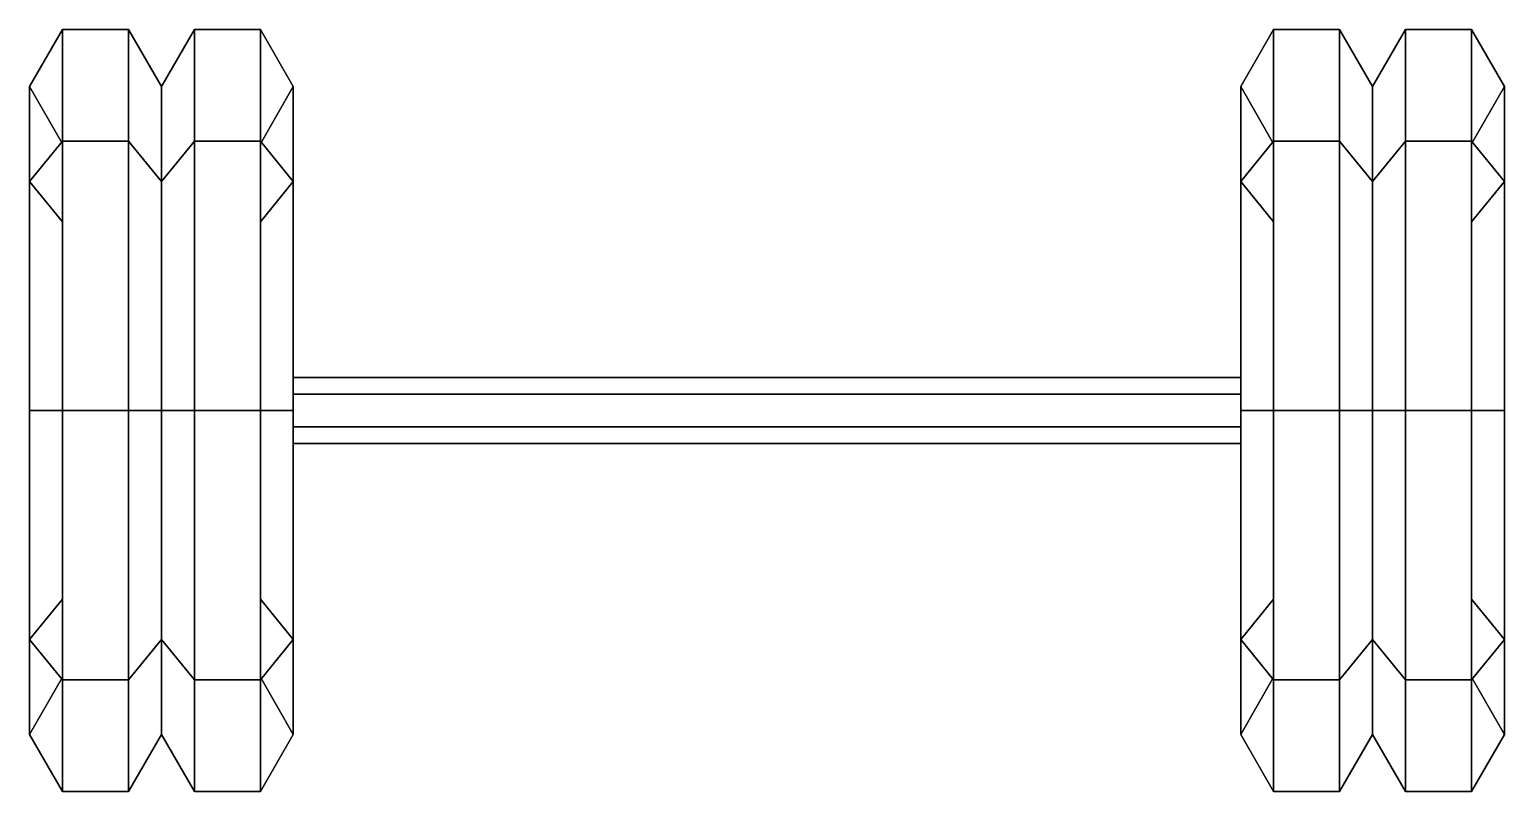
# Model space of a CAD drawing. Extents: x -1.23 to 1.23, y -0.64 to 0.64.
import ezdxf

# ---------------------------------------------------------------- set-up
doc = ezdxf.new("R2010")
doc.units = 0
doc.layers.add('WHEELS', color=2, linetype='CONTINUOUS')

msp = doc.modelspace()

# ---------------------------------------------------------------- linework, layer by layer
at = {"layer": 'WHEELS'}
for points in [[(-1.175, 0.6353), (-1.23, 0.54), (-1.23, 0.3818, 0.3818), (-1.175, 0.4492, 0.4492)], [(-1.175, 0.4492, -0.4492), (-1.23, 0.3818, -0.3818), (-1.23, 0.54), (-1.175, 0.6353)], [(-1.065, 0.6353), (-1.175, 0.6353), (-1.175, 0.4492, 0.4492), (-1.065, 0.4492, 0.4492)], [(-1.065, 0.4492, -0.4492), (-1.175, 0.4492, -0.4492), (-1.175, 0.6353), (-1.065, 0.6353)], [(-1.01, 0.54), (-1.065, 0.6353), (-1.065, 0.4492, 0.4492), (-1.01, 0.3818, 0.3818)], [(-1.01, 0.3818, -0.3818), (-1.065, 0.4492, -0.4492), (-1.065, 0.6353), (-1.01, 0.54)], [(-0.955, 0.6353), (-1.01, 0.54), (-1.01, 0.3818, 0.3818), (-0.955, 0.4492, 0.4492)], [(-0.955, 0.4492, -0.4492), (-1.01, 0.3818, -0.3818), (-1.01, 0.54), (-0.955, 0.6353)], [(-0.845, 0.6353), (-0.955, 0.6353), (-0.955, 0.4492, 0.4492), (-0.845, 0.4492, 0.4492)], [(-0.845, 0.4492, -0.4492), (-0.955, 0.4492, -0.4492), (-0.955, 0.6353), (-0.845, 0.6353)], [(-0.79, 0.54), (-0.845, 0.6353), (-0.845, 0.4492, 0.4492), (-0.79, 0.3818, 0.3818)], [(-0.79, 0.3818, -0.3818), (-0.845, 0.4492, -0.4492), (-0.845, 0.6353), (-0.79, 0.54)], [(0.845, 0.6353), (0.79, 0.54), (0.79, 0.3818, 0.3818), (0.845, 0.4492, 0.4492)], [(0.845, 0.4492, -0.4492), (0.79, 0.3818, -0.3818), (0.79, 0.54), (0.845, 0.6353)], [(0.955, 0.6353), (0.845, 0.6353), (0.845, 0.4492, 0.4492), (0.955, 0.4492, 0.4492)], [(0.955, 0.4492, -0.4492), (0.845, 0.4492, -0.4492), (0.845, 0.6353), (0.955, 0.6353)], [(1.01, 0.54), (0.955, 0.6353), (0.955, 0.4492, 0.4492), (1.01, 0.3818, 0.3818)], [(1.01, 0.3818, -0.3818), (0.955, 0.4492, -0.4492), (0.955, 0.6353), (1.01, 0.54)], [(1.065, 0.6353), (1.01, 0.54), (1.01, 0.3818, 0.3818), (1.065, 0.4492, 0.4492)], [(1.065, 0.4492, -0.4492), (1.01, 0.3818, -0.3818), (1.01, 0.54), (1.065, 0.6353)], [(1.175, 0.6353), (1.065, 0.6353), (1.065, 0.4492, 0.4492), (1.175, 0.4492, 0.4492)], [(1.175, 0.4492, -0.4492), (1.065, 0.4492, -0.4492), (1.065, 0.6353), (1.175, 0.6353)], [(1.23, 0.54), (1.175, 0.6353), (1.175, 0.4492, 0.4492), (1.23, 0.3818, 0.3818)], [(1.23, 0.3818, -0.3818), (1.175, 0.4492, -0.4492), (1.175, 0.6353), (1.23, 0.54)], [(-1.23, 0.54), (-1.175, 0.4447), (-1.175, 0.3145, 0.3145), (-1.23, 0.3818, 0.3818)], [(-1.23, 0.3818, -0.3818), (-1.175, 0.3145, -0.3145), (-1.175, 0.4447), (-1.23, 0.54)], [(-0.845, 0.4447), (-0.79, 0.54), (-0.79, 0.3818, 0.3818), (-0.845, 0.3145, 0.3145)], [(-0.845, 0.3145, -0.3145), (-0.79, 0.3818, -0.3818), (-0.79, 0.54), (-0.845, 0.4447)], [(0.79, 0.54), (0.845, 0.4447), (0.845, 0.3145, 0.3145), (0.79, 0.3818, 0.3818)], [(0.79, 0.3818, -0.3818), (0.845, 0.3145, -0.3145), (0.845, 0.4447), (0.79, 0.54)], [(1.175, 0.4447), (1.23, 0.54), (1.23, 0.3818, 0.3818), (1.175, 0.3145, 0.3145)], [(1.175, 0.3145, -0.3145), (1.23, 0.3818, -0.3818), (1.23, 0.54), (1.175, 0.4447)], [(-1.175, 0, -0.6353), (-1.23, 0, -0.54), (-1.23, 0.3818, -0.3818), (-1.175, 0.4492, -0.4492)], [(-1.175, 0.4492, 0.4492), (-1.23, 0.3818, 0.3818), (-1.23, 0, 0.54), (-1.175, 0, 0.6353)], [(-1.065, 0, -0.6353), (-1.175, 0, -0.6353), (-1.175, 0.4492, -0.4492), (-1.065, 0.4492, -0.4492)], [(-1.065, 0.4492, 0.4492), (-1.175, 0.4492, 0.4492), (-1.175, 0, 0.6353), (-1.065, 0, 0.6353)], [(-1.175, 0.3145, 0.3145), (-1.175, 0.4447), (-1.175, -0.3145, 0.3145), (-1.175, 0, 0.4447)], [(-1.175, 0.4447), (-1.175, 0.3145, -0.3145), (-1.175, -0.4447), (-1.175, -0.3145, 0.3145)], [(-1.01, 0, -0.54), (-1.065, 0, -0.6353), (-1.065, 0.4492, -0.4492), (-1.01, 0.3818, -0.3818)], [(-1.01, 0.3818, 0.3818), (-1.065, 0.4492, 0.4492), (-1.065, 0, 0.6353), (-1.01, 0, 0.54)], [(-0.955, 0, -0.6353), (-1.01, 0, -0.54), (-1.01, 0.3818, -0.3818), (-0.955, 0.4492, -0.4492)], [(-0.955, 0.4492, 0.4492), (-1.01, 0.3818, 0.3818), (-1.01, 0, 0.54), (-0.955, 0, 0.6353)], [(-0.845, 0, -0.6353), (-0.955, 0, -0.6353), (-0.955, 0.4492, -0.4492), (-0.845, 0.4492, -0.4492)], [(-0.845, 0.4492, 0.4492), (-0.955, 0.4492, 0.4492), (-0.955, 0, 0.6353), (-0.845, 0, 0.6353)], [(-0.79, 0, -0.54), (-0.845, 0, -0.6353), (-0.845, 0.4492, -0.4492), (-0.79, 0.3818, -0.3818)], [(-0.79, 0.3818, 0.3818), (-0.845, 0.4492, 0.4492), (-0.845, 0, 0.6353), (-0.79, 0, 0.54)], [(-0.845, 0.4447), (-0.845, 0.3145, 0.3145), (-0.845, 0, 0.4447), (-0.845, -0.3145, 0.3145)], [(-0.845, 0.3145, -0.3145), (-0.845, 0.4447), (-0.845, -0.3145, 0.3145), (-0.845, -0.4447)], [(0.845, 0, -0.6353), (0.79, 0, -0.54), (0.79, 0.3818, -0.3818), (0.845, 0.4492, -0.4492)], [(0.845, 0.4492, 0.4492), (0.79, 0.3818, 0.3818), (0.79, 0, 0.54), (0.845, 0, 0.6353)], [(0.955, 0, -0.6353), (0.845, 0, -0.6353), (0.845, 0.4492, -0.4492), (0.955, 0.4492, -0.4492)], [(0.955, 0.4492, 0.4492), (0.845, 0.4492, 0.4492), (0.845, 0, 0.6353), (0.955, 0, 0.6353)], [(0.845, 0.3145, 0.3145), (0.845, 0.4447), (0.845, -0.3145, 0.3145), (0.845, 0, 0.4447)], [(0.845, 0.4447), (0.845, 0.3145, -0.3145), (0.845, -0.4447), (0.845, -0.3145, 0.3145)], [(1.01, 0, -0.54), (0.955, 0, -0.6353), (0.955, 0.4492, -0.4492), (1.01, 0.3818, -0.3818)], [(1.01, 0.3818, 0.3818), (0.955, 0.4492, 0.4492), (0.955, 0, 0.6353), (1.01, 0, 0.54)], [(1.065, 0, -0.6353), (1.01, 0, -0.54), (1.01, 0.3818, -0.3818), (1.065, 0.4492, -0.4492)], [(1.065, 0.4492, 0.4492), (1.01, 0.3818, 0.3818), (1.01, 0, 0.54), (1.065, 0, 0.6353)], [(1.175, 0, -0.6353), (1.065, 0, -0.6353), (1.065, 0.4492, -0.4492), (1.175, 0.4492, -0.4492)], [(1.175, 0.4492, 0.4492), (1.065, 0.4492, 0.4492), (1.065, 0, 0.6353), (1.175, 0, 0.6353)], [(1.23, 0, -0.54), (1.175, 0, -0.6353), (1.175, 0.4492, -0.4492), (1.23, 0.3818, -0.3818)], [(1.23, 0.3818, 0.3818), (1.175, 0.4492, 0.4492), (1.175, 0, 0.6353), (1.23, 0, 0.54)], [(1.175, 0.4447), (1.175, 0.3145, 0.3145), (1.175, 0, 0.4447), (1.175, -0.3145, 0.3145)], [(1.175, 0.3145, -0.3145), (1.175, 0.4447), (1.175, -0.3145, 0.3145), (1.175, -0.4447)], [(-1.23, 0.3818, 0.3818), (-1.175, 0.3145, 0.3145), (-1.175, 0, 0.4447), (-1.23, 0, 0.54)], [(-1.23, 0, -0.54), (-1.175, 0, -0.4447), (-1.175, 0.3145, -0.3145), (-1.23, 0.3818, -0.3818)], [(-0.845, 0.3145, 0.3145), (-0.79, 0.3818, 0.3818), (-0.79, 0, 0.54), (-0.845, 0, 0.4447)], [(-0.845, 0, -0.4447), (-0.79, 0, -0.54), (-0.79, 0.3818, -0.3818), (-0.845, 0.3145, -0.3145)], [(0.79, 0.3818, 0.3818), (0.845, 0.3145, 0.3145), (0.845, 0, 0.4447), (0.79, 0, 0.54)], [(0.79, 0, -0.54), (0.845, 0, -0.4447), (0.845, 0.3145, -0.3145), (0.79, 0.3818, -0.3818)], [(1.175, 0.3145, 0.3145), (1.23, 0.3818, 0.3818), (1.23, 0, 0.54), (1.175, 0, 0.4447)], [(1.175, 0, -0.4447), (1.23, 0, -0.54), (1.23, 0.3818, -0.3818), (1.175, 0.3145, -0.3145)], [(-1.175, 0.3145, -0.3145), (-1.175, 0, -0.4447), (-1.175, -0.3145, -0.3145), (-1.175, -0.4447)], [(-0.845, 0, -0.4447), (-0.845, 0.3145, -0.3145), (-0.845, -0.4447), (-0.845, -0.3145, -0.3145)], [(0.845, 0.3145, -0.3145), (0.845, 0, -0.4447), (0.845, -0.3145, -0.3145), (0.845, -0.4447)], [(1.175, 0, -0.4447), (1.175, 0.3145, -0.3145), (1.175, -0.4447), (1.175, -0.3145, -0.3145)], [(0.79, 0.0275, 0.0476), (0.79, 0.055), (-0.79, 0.055), (-0.79, 0.0275, 0.0476)], [(0.79, 0.055), (0.79, 0.0275, -0.0476), (-0.79, 0.0275, -0.0476), (-0.79, 0.055)], [(0.79, -0.0275, 0.0476), (0.79, 0.0275, 0.0476), (-0.79, 0.0275, 0.0476), (-0.79, -0.0275, 0.0476)], [(0.79, 0.0275, -0.0476), (0.79, -0.0275, -0.0476), (-0.79, -0.0275, -0.0476), (-0.79, 0.0275, -0.0476)], [(-1.175, 0, 0.6353), (-1.23, 0, 0.54), (-1.23, -0.3818, 0.3818), (-1.175, -0.4492, 0.4492)], [(-1.065, 0, 0.6353), (-1.175, 0, 0.6353), (-1.175, -0.4492, 0.4492), (-1.065, -0.4492, 0.4492)], [(-1.01, 0, 0.54), (-1.065, 0, 0.6353), (-1.065, -0.4492, 0.4492), (-1.01, -0.3818, 0.3818)], [(-0.955, 0, 0.6353), (-1.01, 0, 0.54), (-1.01, -0.3818, 0.3818), (-0.955, -0.4492, 0.4492)], [(-0.845, 0, 0.6353), (-0.955, 0, 0.6353), (-0.955, -0.4492, 0.4492), (-0.845, -0.4492, 0.4492)], [(-0.845, 0, 0.4447), (-0.79, 0, 0.54), (-0.79, -0.3818, 0.3818), (-0.845, -0.3145, 0.3145)], [(-0.79, 0, 0.54), (-0.845, 0, 0.6353), (-0.845, -0.4492, 0.4492), (-0.79, -0.3818, 0.3818)], [(0.845, 0, 0.6353), (0.79, 0, 0.54), (0.79, -0.3818, 0.3818), (0.845, -0.4492, 0.4492)], [(0.955, 0, 0.6353), (0.845, 0, 0.6353), (0.845, -0.4492, 0.4492), (0.955, -0.4492, 0.4492)], [(1.01, 0, 0.54), (0.955, 0, 0.6353), (0.955, -0.4492, 0.4492), (1.01, -0.3818, 0.3818)], [(1.065, 0, 0.6353), (1.01, 0, 0.54), (1.01, -0.3818, 0.3818), (1.065, -0.4492, 0.4492)], [(1.175, 0, 0.6353), (1.065, 0, 0.6353), (1.065, -0.4492, 0.4492), (1.175, -0.4492, 0.4492)], [(1.175, 0, 0.4447), (1.23, 0, 0.54), (1.23, -0.3818, 0.3818), (1.175, -0.3145, 0.3145)], [(1.23, 0, 0.54), (1.175, 0, 0.6353), (1.175, -0.4492, 0.4492), (1.23, -0.3818, 0.3818)], [(-1.23, 0, 0.54), (-1.175, 0, 0.4447), (-1.175, -0.3145, 0.3145), (-1.23, -0.3818, 0.3818)], [(-1.23, -0.3818, -0.3818), (-1.175, -0.3145, -0.3145), (-1.175, 0, -0.4447), (-1.23, 0, -0.54)], [(-1.175, -0.4492, -0.4492), (-1.23, -0.3818, -0.3818), (-1.23, 0, -0.54), (-1.175, 0, -0.6353)], [(-1.065, -0.4492, -0.4492), (-1.175, -0.4492, -0.4492), (-1.175, 0, -0.6353), (-1.065, 0, -0.6353)], [(-1.01, -0.3818, -0.3818), (-1.065, -0.4492, -0.4492), (-1.065, 0, -0.6353), (-1.01, 0, -0.54)], [(-0.955, -0.4492, -0.4492), (-1.01, -0.3818, -0.3818), (-1.01, 0, -0.54), (-0.955, 0, -0.6353)], [(-0.845, -0.4492, -0.4492), (-0.955, -0.4492, -0.4492), (-0.955, 0, -0.6353), (-0.845, 0, -0.6353)], [(-0.845, -0.3145, -0.3145), (-0.79, -0.3818, -0.3818), (-0.79, 0, -0.54), (-0.845, 0, -0.4447)], [(-0.79, -0.3818, -0.3818), (-0.845, -0.4492, -0.4492), (-0.845, 0, -0.6353), (-0.79, 0, -0.54)], [(0.79, 0, 0.54), (0.845, 0, 0.4447), (0.845, -0.3145, 0.3145), (0.79, -0.3818, 0.3818)], [(0.79, -0.3818, -0.3818), (0.845, -0.3145, -0.3145), (0.845, 0, -0.4447), (0.79, 0, -0.54)], [(0.845, -0.4492, -0.4492), (0.79, -0.3818, -0.3818), (0.79, 0, -0.54), (0.845, 0, -0.6353)], [(0.955, -0.4492, -0.4492), (0.845, -0.4492, -0.4492), (0.845, 0, -0.6353), (0.955, 0, -0.6353)], [(1.01, -0.3818, -0.3818), (0.955, -0.4492, -0.4492), (0.955, 0, -0.6353), (1.01, 0, -0.54)], [(1.065, -0.4492, -0.4492), (1.01, -0.3818, -0.3818), (1.01, 0, -0.54), (1.065, 0, -0.6353)], [(1.175, -0.4492, -0.4492), (1.065, -0.4492, -0.4492), (1.065, 0, -0.6353), (1.175, 0, -0.6353)], [(1.175, -0.3145, -0.3145), (1.23, -0.3818, -0.3818), (1.23, 0, -0.54), (1.175, 0, -0.4447)], [(1.23, -0.3818, -0.3818), (1.175, -0.4492, -0.4492), (1.175, 0, -0.6353), (1.23, 0, -0.54)], [(0.79, -0.055), (0.79, -0.0275, 0.0476), (-0.79, -0.0275, 0.0476), (-0.79, -0.055)], [(0.79, -0.0275, -0.0476), (0.79, -0.055), (-0.79, -0.055), (-0.79, -0.0275, -0.0476)], [(-1.23, -0.3818, 0.3818), (-1.175, -0.3145, 0.3145), (-1.175, -0.4447), (-1.23, -0.54)], [(-1.23, -0.54), (-1.175, -0.4447), (-1.175, -0.3145, -0.3145), (-1.23, -0.3818, -0.3818)], [(-0.845, -0.3145, 0.3145), (-0.79, -0.3818, 0.3818), (-0.79, -0.54), (-0.845, -0.4447)], [(-0.845, -0.4447), (-0.79, -0.54), (-0.79, -0.3818, -0.3818), (-0.845, -0.3145, -0.3145)], [(0.79, -0.3818, 0.3818), (0.845, -0.3145, 0.3145), (0.845, -0.4447), (0.79, -0.54)], [(0.79, -0.54), (0.845, -0.4447), (0.845, -0.3145, -0.3145), (0.79, -0.3818, -0.3818)], [(1.175, -0.3145, 0.3145), (1.23, -0.3818, 0.3818), (1.23, -0.54), (1.175, -0.4447)], [(1.175, -0.4447), (1.23, -0.54), (1.23, -0.3818, -0.3818), (1.175, -0.3145, -0.3145)], [(-1.175, -0.4492, 0.4492), (-1.23, -0.3818, 0.3818), (-1.23, -0.54), (-1.175, -0.6353)], [(-1.175, -0.6353), (-1.23, -0.54), (-1.23, -0.3818, -0.3818), (-1.175, -0.4492, -0.4492)], [(-1.01, -0.3818, 0.3818), (-1.065, -0.4492, 0.4492), (-1.065, -0.6353), (-1.01, -0.54)], [(-1.01, -0.54), (-1.065, -0.6353), (-1.065, -0.4492, -0.4492), (-1.01, -0.3818, -0.3818)], [(-0.955, -0.4492, 0.4492), (-1.01, -0.3818, 0.3818), (-1.01, -0.54), (-0.955, -0.6353)], [(-0.955, -0.6353), (-1.01, -0.54), (-1.01, -0.3818, -0.3818), (-0.955, -0.4492, -0.4492)], [(-0.79, -0.3818, 0.3818), (-0.845, -0.4492, 0.4492), (-0.845, -0.6353), (-0.79, -0.54)], [(-0.79, -0.54), (-0.845, -0.6353), (-0.845, -0.4492, -0.4492), (-0.79, -0.3818, -0.3818)], [(0.845, -0.4492, 0.4492), (0.79, -0.3818, 0.3818), (0.79, -0.54), (0.845, -0.6353)], [(0.845, -0.6353), (0.79, -0.54), (0.79, -0.3818, -0.3818), (0.845, -0.4492, -0.4492)], [(1.01, -0.3818, 0.3818), (0.955, -0.4492, 0.4492), (0.955, -0.6353), (1.01, -0.54)], [(1.01, -0.54), (0.955, -0.6353), (0.955, -0.4492, -0.4492), (1.01, -0.3818, -0.3818)], [(1.065, -0.4492, 0.4492), (1.01, -0.3818, 0.3818), (1.01, -0.54), (1.065, -0.6353)], [(1.065, -0.6353), (1.01, -0.54), (1.01, -0.3818, -0.3818), (1.065, -0.4492, -0.4492)], [(1.23, -0.3818, 0.3818), (1.175, -0.4492, 0.4492), (1.175, -0.6353), (1.23, -0.54)], [(1.23, -0.54), (1.175, -0.6353), (1.175, -0.4492, -0.4492), (1.23, -0.3818, -0.3818)], [(-1.065, -0.4492, 0.4492), (-1.175, -0.4492, 0.4492), (-1.175, -0.6353), (-1.065, -0.6353)], [(-1.065, -0.6353), (-1.175, -0.6353), (-1.175, -0.4492, -0.4492), (-1.065, -0.4492, -0.4492)], [(-0.845, -0.4492, 0.4492), (-0.955, -0.4492, 0.4492), (-0.955, -0.6353), (-0.845, -0.6353)], [(-0.845, -0.6353), (-0.955, -0.6353), (-0.955, -0.4492, -0.4492), (-0.845, -0.4492, -0.4492)], [(0.955, -0.4492, 0.4492), (0.845, -0.4492, 0.4492), (0.845, -0.6353), (0.955, -0.6353)], [(0.955, -0.6353), (0.845, -0.6353), (0.845, -0.4492, -0.4492), (0.955, -0.4492, -0.4492)], [(1.175, -0.4492, 0.4492), (1.065, -0.4492, 0.4492), (1.065, -0.6353), (1.175, -0.6353)], [(1.175, -0.6353), (1.065, -0.6353), (1.065, -0.4492, -0.4492), (1.175, -0.4492, -0.4492)]]:
    msp.add_3dface(points, dxfattribs=at)

doc.saveas('drawing.dxf')
